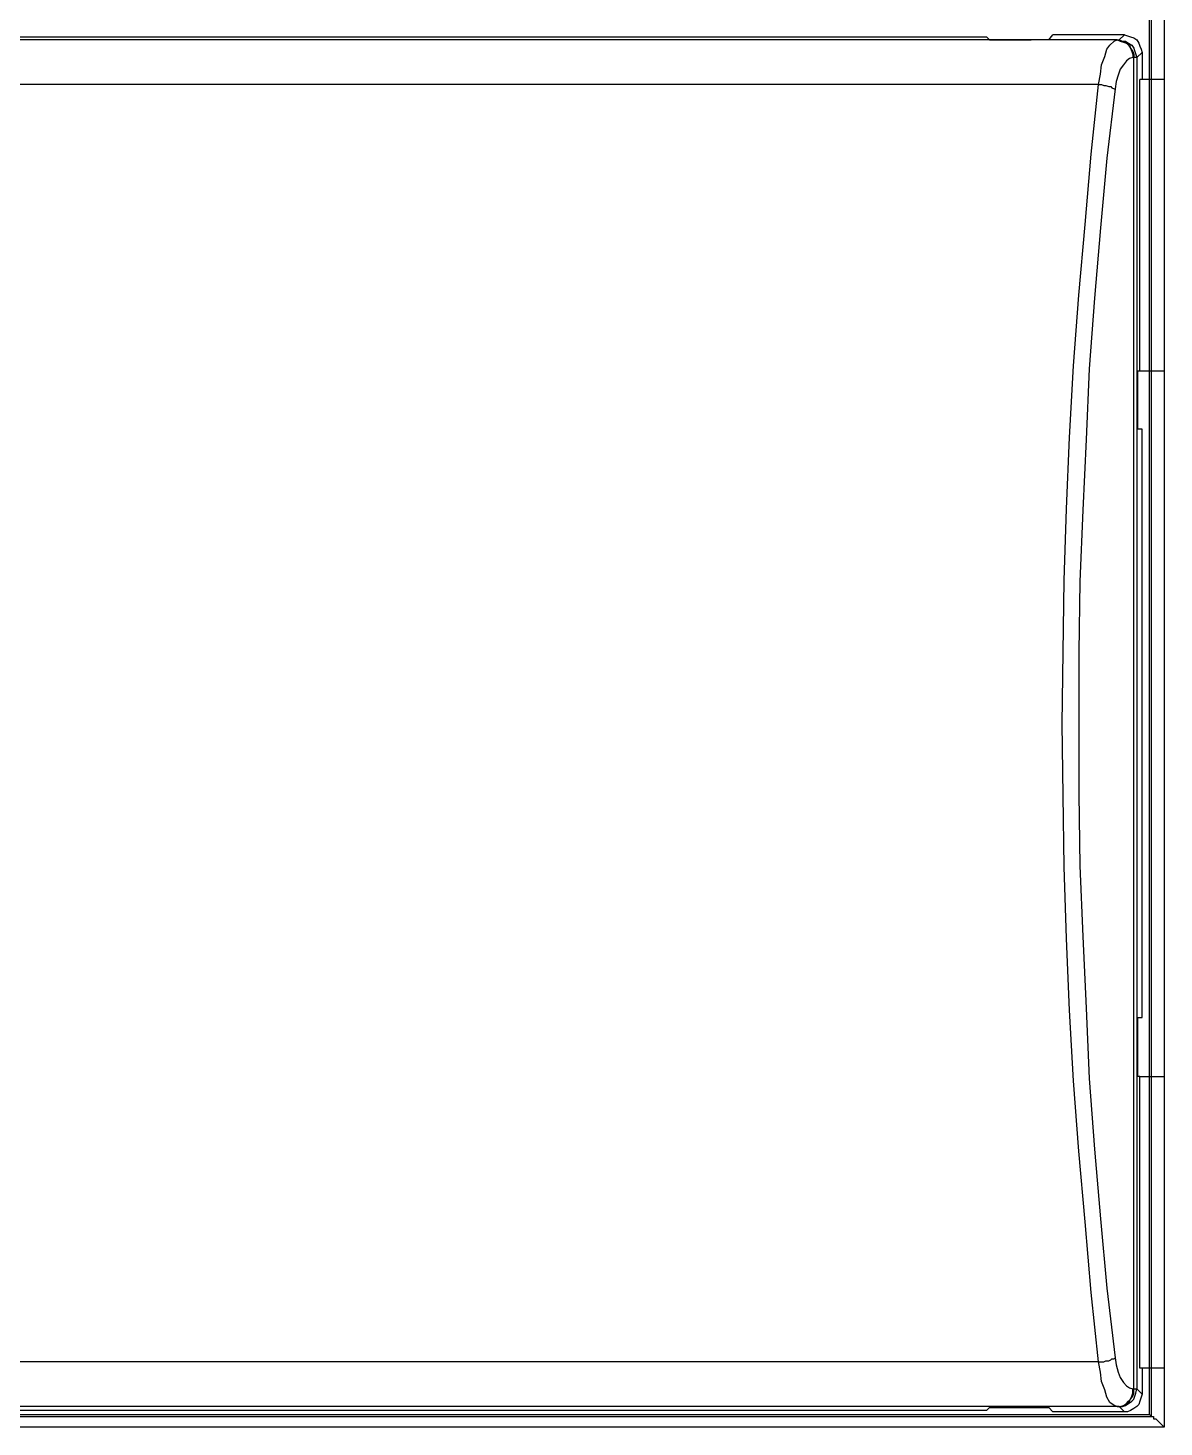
# Model space of a CAD drawing. Header units: centimetres. Extents: x -8.4 to 8.2, y -7.7 to 8.
# Drawn here: x -4.096 to -2.163, y -1.69 to 0.69 of the extents above; entities that cross this region are included whole.
import ezdxf

# ---------------------------------------------------------------- set-up
doc = ezdxf.new("R2010")
doc.units = ezdxf.units.CM
doc.header["$MEASUREMENT"] = 0
doc.layers.add('Layer 1', color=7, linetype='Continuous')

msp = doc.modelspace()

# ---------------------------------------------------------------- linework, layer by layer
at = {"layer": 'Layer 1', "lineweight": 25}
for points in [[(-2.16253, 5.45394), (-2.16253, 5.45394), (-2.16253, -1.68981), (-2.16253, -1.68981)], [(-2.18723, -1.66864), (-2.18723, -1.66864), (-2.18723, 5.43277), (-2.18723, 5.43277)], [(-2.1837, -1.67217), (-2.1837, -1.67217), (-2.1837, 5.4363), (-2.1837, 5.4363)], [(-2.16253, -1.68981), (-2.16253, -1.68981), (-6.02898, -1.68981), (-6.02898, -1.68981)], [(-6.01134, -1.67217), (-6.01134, -1.67217), (-2.1837, -1.67217), (-2.1837, -1.67217)], [(-6.00781, -1.66864), (-6.00781, -1.66864), (-2.18723, -1.66864), (-2.18723, -1.66864)], [(-2.18723, -1.66864), (-2.18723, -1.66864), (-2.1837, -1.67217), (-2.1837, -1.67217)]]:
    msp.add_open_spline(points, degree=3, dxfattribs=at)
at = {"layer": 'Layer 1', "color": 250, "lineweight": 25}
for points in [[(-2.24226, 0.66989), (-2.24226, 0.66989), (-5.94216, 0.66989), (-5.94216, 0.66989)], [(-5.71975, 0.67518), (-5.71975, 0.67518), (-2.46467, 0.67518), (-2.46467, 0.67518)], [(-2.46467, 0.67518), (-2.46467, 0.67518), (-2.45938, 0.66989), (-2.45938, 0.66989)], [(-2.45938, 0.66989), (-2.45938, 0.66989), (-2.38877, 0.66989), (-2.38877, 0.66989)], [(-2.35876, 0.66989), (-2.35876, 0.66989), (-2.3517, 0.67871), (-2.3517, 0.67871)], [(-2.2299, 0.67871), (-2.2299, 0.67871), (-2.3517, 0.67871), (-2.3517, 0.67871)], [(-2.24226, 0.66989), (-2.24226, 0.66989), (-2.24049, 0.66989), (-2.24049, 0.66989)], [(-2.23872, 0.66989), (-2.23872, 0.66989), (-2.2299, 0.67871), (-2.2299, 0.67871)], [(-2.19989, 0.64871), (-2.19989, 0.64871), (-2.20872, 0.63988), (-2.20872, 0.63988)], [(-2.19989, 0.64871), (-2.19989, 0.64871), (-2.19989, 0.60281), (-2.19989, 0.60281)], [(-2.21401, 0.63988), (-2.21401, 0.63988), (-2.21578, 0.63988), (-2.21578, 0.63988)], [(-2.21401, -1.6249), (-2.21401, -1.6249), (-2.21401, 0.63988), (-2.21401, 0.63988)], [(-2.20872, 0.63988), (-2.20872, 0.63988), (-2.20872, -1.6249), (-2.20872, -1.6249)], [(-2.20342, 0.10678), (-2.20342, 0.10678), (-2.20342, 0.60281), (-2.20342, 0.60281)], [(-2.16253, 0.60281), (-2.16253, 0.60281), (-2.20342, 0.60281), (-2.20342, 0.60281)], [(-2.27403, 0.59399), (-2.27403, 0.59399), (-5.91039, 0.59399), (-5.91039, 0.59399)], [(-2.20695, 0.10678), (-2.20695, 0.10678), (-2.20342, 0.10678), (-2.20342, 0.10678)], [(-2.20695, 0.00793), (-2.20695, 0.00793), (-2.20695, 0.10678), (-2.20695, 0.10678)], [(-2.20342, 0.10678), (-2.20342, 0.10678), (-2.16253, 0.10678), (-2.16253, 0.10678)], [(-2.19989, 0.00793), (-2.19989, 0.00793), (-2.20695, 0.00793), (-2.20695, 0.00793)], [(-2.19989, -0.99295), (-2.19989, -0.99295), (-2.19989, 0.00793), (-2.19989, 0.00793)], [(-2.20695, -0.99295), (-2.20695, -0.99295), (-2.19989, -0.99295), (-2.19989, -0.99295)], [(-2.20695, -1.09357), (-2.20695, -1.09357), (-2.20695, -0.99295), (-2.20695, -0.99295)], [(-2.20342, -1.09357), (-2.20342, -1.09357), (-2.20695, -1.09357), (-2.20695, -1.09357)], [(-2.20342, -1.5896), (-2.20342, -1.5896), (-2.20342, -1.09357), (-2.20342, -1.09357)], [(-2.20342, -1.09357), (-2.20342, -1.09357), (-2.16253, -1.09357), (-2.16253, -1.09357)], [(-2.27403, -1.57901), (-2.27403, -1.57901), (-5.91039, -1.57901), (-5.91039, -1.57901)], [(-2.16253, -1.5896), (-2.16253, -1.5896), (-2.20342, -1.5896), (-2.20342, -1.5896)], [(-2.19989, -1.5896), (-2.19989, -1.5896), (-2.19989, -1.63373), (-2.19989, -1.63373)], [(-2.21578, -1.6249), (-2.21578, -1.6249), (-2.21401, -1.6249), (-2.21401, -1.6249)], [(-2.20872, -1.6249), (-2.20872, -1.6249), (-2.19989, -1.63373), (-2.19989, -1.63373)], [(-2.24226, -1.65491), (-2.24226, -1.65491), (-5.94216, -1.65491), (-5.94216, -1.65491)], [(-2.46467, -1.66197), (-2.46467, -1.66197), (-5.71975, -1.66197), (-5.71975, -1.66197)], [(-2.46467, -1.66197), (-2.46467, -1.66197), (-2.45938, -1.65667), (-2.45938, -1.65667)], [(-2.45938, -1.65667), (-2.45938, -1.65667), (-2.38877, -1.65667), (-2.38877, -1.65667)], [(-2.3517, -1.66373), (-2.3517, -1.66373), (-2.35876, -1.65667), (-2.35876, -1.65667)], [(-2.2299, -1.66373), (-2.2299, -1.66373), (-2.3517, -1.66373), (-2.3517, -1.66373)], [(-2.24049, -1.65491), (-2.24049, -1.65491), (-2.24226, -1.65491), (-2.24226, -1.65491)], [(-2.2299, -1.66373), (-2.2299, -1.66373), (-2.23872, -1.65491), (-2.23872, -1.65491)]]:
    msp.add_open_spline(points, degree=3, dxfattribs=at)
for points, knots in [([(-2.35876, 0.66989), (-2.35876, 0.66989), (-2.35876, 0.66989), (-2.35876, 0.66989), (-2.35876, 0.66989), (-2.35876, 0.66989), (-2.36053, 0.66989), (-2.36053, 0.66989), (-2.36053, 0.66989), (-2.36053, 0.66989), (-2.36405, 0.66989), (-2.36405, 0.66989), (-2.36405, 0.66989), (-2.36405, 0.66989), (-2.36759, 0.66989), (-2.36759, 0.66989), (-2.36759, 0.66989), (-2.36759, 0.66989), (-2.37111, 0.66989), (-2.37111, 0.66989), (-2.37111, 0.66989), (-2.37111, 0.66989), (-2.37641, 0.66989), (-2.37641, 0.66989), (-2.37641, 0.66989), (-2.37641, 0.66989), (-2.38171, 0.66989), (-2.38171, 0.66989), (-2.38171, 0.66989), (-2.38171, 0.66989), (-2.38877, 0.66989), (-2.38877, 0.66989)], [0, 0, 0, 0, 0.1111111, 0.1111111, 0.1111111, 0.1111111, 0.2222222, 0.2222222, 0.2222222, 0.2222222, 0.3333333, 0.3333333, 0.3333333, 0.3333333, 0.4444444, 0.4444444, 0.4444444, 0.4444444, 0.5555556, 0.5555556, 0.5555556, 0.5555556, 0.6666667, 0.6666667, 0.6666667, 0.6666667, 0.7777778, 0.7777778, 0.7777778, 0.7777778, 1, 1, 1, 1]), ([(-2.27403, 0.59399), (-2.27403, 0.59399), (-2.2705, 0.61163), (-2.2705, 0.61163), (-2.2705, 0.61163), (-2.2705, 0.61163), (-2.26873, 0.62752), (-2.26873, 0.62752), (-2.26873, 0.62752), (-2.26873, 0.62752), (-2.26344, 0.64165), (-2.26344, 0.64165), (-2.26344, 0.64165), (-2.26344, 0.64165), (-2.2599, 0.654), (-2.2599, 0.654), (-2.2599, 0.654), (-2.2599, 0.654), (-2.25461, 0.66106), (-2.25461, 0.66106), (-2.25461, 0.66106), (-2.25461, 0.66106), (-2.24755, 0.66812), (-2.24755, 0.66812), (-2.24755, 0.66812), (-2.24755, 0.66812), (-2.24226, 0.66989), (-2.24226, 0.66989)], [0, 0, 0, 0, 0.125, 0.125, 0.125, 0.125, 0.25, 0.25, 0.25, 0.25, 0.375, 0.375, 0.375, 0.375, 0.5, 0.5, 0.5, 0.5, 0.625, 0.625, 0.625, 0.625, 0.75, 0.75, 0.75, 0.75, 1, 1, 1, 1]), ([(-2.24226, 0.66989), (-2.24226, 0.66989), (-2.23696, 0.66812), (-2.23696, 0.66812), (-2.23696, 0.66812), (-2.23696, 0.66812), (-2.23166, 0.66636), (-2.23166, 0.66636), (-2.23166, 0.66636), (-2.23166, 0.66636), (-2.22637, 0.66459), (-2.22637, 0.66459), (-2.22637, 0.66459), (-2.22637, 0.66459), (-2.22284, 0.66106), (-2.22284, 0.66106), (-2.22284, 0.66106), (-2.22284, 0.66106), (-2.2193, 0.65577), (-2.2193, 0.65577), (-2.2193, 0.65577), (-2.2193, 0.65577), (-2.21754, 0.65047), (-2.21754, 0.65047), (-2.21754, 0.65047), (-2.21754, 0.65047), (-2.21578, 0.64517), (-2.21578, 0.64517), (-2.21578, 0.64517), (-2.21578, 0.64517), (-2.21578, 0.63988), (-2.21578, 0.63988)], [0, 0, 0, 0, 0.1111111, 0.1111111, 0.1111111, 0.1111111, 0.2222222, 0.2222222, 0.2222222, 0.2222222, 0.3333333, 0.3333333, 0.3333333, 0.3333333, 0.4444444, 0.4444444, 0.4444444, 0.4444444, 0.5555556, 0.5555556, 0.5555556, 0.5555556, 0.6666667, 0.6666667, 0.6666667, 0.6666667, 0.7777778, 0.7777778, 0.7777778, 0.7777778, 1, 1, 1, 1]), ([(-2.24049, 0.66989), (-2.24049, 0.66989), (-2.23519, 0.66812), (-2.23519, 0.66812), (-2.23519, 0.66812), (-2.23519, 0.66812), (-2.2299, 0.66636), (-2.2299, 0.66636), (-2.2299, 0.66636), (-2.2299, 0.66636), (-2.22637, 0.66459), (-2.22637, 0.66459), (-2.22637, 0.66459), (-2.22637, 0.66459), (-2.22107, 0.66106), (-2.22107, 0.66106), (-2.22107, 0.66106), (-2.22107, 0.66106), (-2.2193, 0.65577), (-2.2193, 0.65577), (-2.2193, 0.65577), (-2.2193, 0.65577), (-2.21578, 0.65047), (-2.21578, 0.65047), (-2.21578, 0.65047), (-2.21578, 0.65047), (-2.21401, 0.64517), (-2.21401, 0.64517), (-2.21401, 0.64517), (-2.21401, 0.64517), (-2.21401, 0.63988), (-2.21401, 0.63988)], [0, 0, 0, 0, 0.1111111, 0.1111111, 0.1111111, 0.1111111, 0.2222222, 0.2222222, 0.2222222, 0.2222222, 0.3333333, 0.3333333, 0.3333333, 0.3333333, 0.4444444, 0.4444444, 0.4444444, 0.4444444, 0.5555556, 0.5555556, 0.5555556, 0.5555556, 0.6666667, 0.6666667, 0.6666667, 0.6666667, 0.7777778, 0.7777778, 0.7777778, 0.7777778, 1, 1, 1, 1]), ([(-2.24049, 0.66989), (-2.24049, 0.66989), (-2.24049, 0.66989), (-2.24049, 0.66989), (-2.24049, 0.66989), (-2.24049, 0.66989), (-2.23872, 0.66989), (-2.23872, 0.66989)], [0, 0, 0, 0, 0.3333333, 0.3333333, 0.3333333, 0.3333333, 1, 1, 1, 1]), ([(-2.23872, 0.66989), (-2.23872, 0.66989), (-2.23343, 0.66812), (-2.23343, 0.66812), (-2.23343, 0.66812), (-2.23343, 0.66812), (-2.22813, 0.66812), (-2.22813, 0.66812), (-2.22813, 0.66812), (-2.22813, 0.66812), (-2.22284, 0.66459), (-2.22284, 0.66459), (-2.22284, 0.66459), (-2.22284, 0.66459), (-2.21754, 0.66106), (-2.21754, 0.66106), (-2.21754, 0.66106), (-2.21754, 0.66106), (-2.21401, 0.65577), (-2.21401, 0.65577), (-2.21401, 0.65577), (-2.21401, 0.65577), (-2.21224, 0.65047), (-2.21224, 0.65047), (-2.21224, 0.65047), (-2.21224, 0.65047), (-2.21048, 0.64517), (-2.21048, 0.64517), (-2.21048, 0.64517), (-2.21048, 0.64517), (-2.20872, 0.63988), (-2.20872, 0.63988)], [0, 0, 0, 0, 0.1111111, 0.1111111, 0.1111111, 0.1111111, 0.2222222, 0.2222222, 0.2222222, 0.2222222, 0.3333333, 0.3333333, 0.3333333, 0.3333333, 0.4444444, 0.4444444, 0.4444444, 0.4444444, 0.5555556, 0.5555556, 0.5555556, 0.5555556, 0.6666667, 0.6666667, 0.6666667, 0.6666667, 0.7777778, 0.7777778, 0.7777778, 0.7777778, 1, 1, 1, 1]), ([(-2.2299, 0.67871), (-2.2299, 0.67871), (-2.2246, 0.67695), (-2.2246, 0.67695), (-2.2246, 0.67695), (-2.2246, 0.67695), (-2.2193, 0.67518), (-2.2193, 0.67518), (-2.2193, 0.67518), (-2.2193, 0.67518), (-2.21401, 0.67342), (-2.21401, 0.67342), (-2.21401, 0.67342), (-2.21401, 0.67342), (-2.20872, 0.66989), (-2.20872, 0.66989), (-2.20872, 0.66989), (-2.20872, 0.66989), (-2.20518, 0.66459), (-2.20518, 0.66459), (-2.20518, 0.66459), (-2.20518, 0.66459), (-2.20342, 0.6593), (-2.20342, 0.6593), (-2.20342, 0.6593), (-2.20342, 0.6593), (-2.20166, 0.654), (-2.20166, 0.654), (-2.20166, 0.654), (-2.20166, 0.654), (-2.19989, 0.64871), (-2.19989, 0.64871)], [0, 0, 0, 0, 0.1111111, 0.1111111, 0.1111111, 0.1111111, 0.2222222, 0.2222222, 0.2222222, 0.2222222, 0.3333333, 0.3333333, 0.3333333, 0.3333333, 0.4444444, 0.4444444, 0.4444444, 0.4444444, 0.5555556, 0.5555556, 0.5555556, 0.5555556, 0.6666667, 0.6666667, 0.6666667, 0.6666667, 0.7777778, 0.7777778, 0.7777778, 0.7777778, 1, 1, 1, 1]), ([(-2.21578, 0.63988), (-2.21578, 0.63988), (-2.22107, 0.63811), (-2.22107, 0.63811), (-2.22107, 0.63811), (-2.22107, 0.63811), (-2.22637, 0.63458), (-2.22637, 0.63458), (-2.22637, 0.63458), (-2.22637, 0.63458), (-2.23166, 0.62752), (-2.23166, 0.62752), (-2.23166, 0.62752), (-2.23166, 0.62752), (-2.23696, 0.62046), (-2.23696, 0.62046), (-2.23696, 0.62046), (-2.23696, 0.62046), (-2.24049, 0.60987), (-2.24049, 0.60987), (-2.24049, 0.60987), (-2.24049, 0.60987), (-2.24402, 0.59928), (-2.24402, 0.59928), (-2.24402, 0.59928), (-2.24402, 0.59928), (-2.24578, 0.58692), (-2.24578, 0.58692)], [0, 0, 0, 0, 0.125, 0.125, 0.125, 0.125, 0.25, 0.25, 0.25, 0.25, 0.375, 0.375, 0.375, 0.375, 0.5, 0.5, 0.5, 0.5, 0.625, 0.625, 0.625, 0.625, 0.75, 0.75, 0.75, 0.75, 1, 1, 1, 1]), ([(-2.20872, 0.63988), (-2.20872, 0.63988), (-2.21048, 0.63988), (-2.21048, 0.63988), (-2.21048, 0.63988), (-2.21048, 0.63988), (-2.21401, 0.63988), (-2.21401, 0.63988)], [0, 0, 0, 0, 0.3333333, 0.3333333, 0.3333333, 0.3333333, 1, 1, 1, 1]), ([(-2.27403, -1.57901), (-2.27403, -1.57901), (-2.28638, -1.46074), (-2.28638, -1.46074), (-2.28638, -1.46074), (-2.28638, -1.46074), (-2.29698, -1.3407), (-2.29698, -1.3407), (-2.29698, -1.3407), (-2.29698, -1.3407), (-2.30757, -1.22067), (-2.30757, -1.22067), (-2.30757, -1.22067), (-2.30757, -1.22067), (-2.31639, -1.10063), (-2.31639, -1.10063), (-2.31639, -1.10063), (-2.31639, -1.10063), (-2.32345, -0.98059), (-2.32345, -0.98059), (-2.32345, -0.98059), (-2.32345, -0.98059), (-2.32875, -0.8588), (-2.32875, -0.8588), (-2.32875, -0.8588), (-2.32875, -0.8588), (-2.33228, -0.73699), (-2.33228, -0.73699), (-2.33228, -0.73699), (-2.33228, -0.73699), (-2.33405, -0.61519), (-2.33405, -0.61519), (-2.33405, -0.61519), (-2.33405, -0.61519), (-2.33581, -0.4934), (-2.33581, -0.4934), (-2.33581, -0.4934), (-2.33581, -0.4934), (-2.33405, -0.37159), (-2.33405, -0.37159), (-2.33405, -0.37159), (-2.33405, -0.37159), (-2.33228, -0.24979), (-2.33228, -0.24979), (-2.33228, -0.24979), (-2.33228, -0.24979), (-2.32875, -0.12799), (-2.32875, -0.12799), (-2.32875, -0.12799), (-2.32875, -0.12799), (-2.32345, -0.00619), (-2.32345, -0.00619), (-2.32345, -0.00619), (-2.32345, -0.00619), (-2.31639, 0.11561), (-2.31639, 0.11561), (-2.31639, 0.11561), (-2.31639, 0.11561), (-2.30757, 0.23565), (-2.30757, 0.23565), (-2.30757, 0.23565), (-2.30757, 0.23565), (-2.29698, 0.35568), (-2.29698, 0.35568), (-2.29698, 0.35568), (-2.29698, 0.35568), (-2.28638, 0.47571), (-2.28638, 0.47571), (-2.28638, 0.47571), (-2.28638, 0.47571), (-2.27403, 0.59399), (-2.27403, 0.59399)], [0, 0, 0, 0, 0.0526316, 0.0526316, 0.0526316, 0.0526316, 0.1052632, 0.1052632, 0.1052632, 0.1052632, 0.1578947, 0.1578947, 0.1578947, 0.1578947, 0.2105263, 0.2105263, 0.2105263, 0.2105263, 0.2631579, 0.2631579, 0.2631579, 0.2631579, 0.3157895, 0.3157895, 0.3157895, 0.3157895, 0.3684211, 0.3684211, 0.3684211, 0.3684211, 0.4210526, 0.4210526, 0.4210526, 0.4210526, 0.4736842, 0.4736842, 0.4736842, 0.4736842, 0.5263158, 0.5263158, 0.5263158, 0.5263158, 0.5789474, 0.5789474, 0.5789474, 0.5789474, 0.6315789, 0.6315789, 0.6315789, 0.6315789, 0.6842105, 0.6842105, 0.6842105, 0.6842105, 0.7368421, 0.7368421, 0.7368421, 0.7368421, 0.7894737, 0.7894737, 0.7894737, 0.7894737, 0.8421053, 0.8421053, 0.8421053, 0.8421053, 0.8947368, 0.8947368, 0.8947368, 0.8947368, 1, 1, 1, 1]), ([(-2.24578, 0.58692), (-2.24578, 0.58692), (-2.2599, 0.46865), (-2.2599, 0.46865), (-2.2599, 0.46865), (-2.2599, 0.46865), (-2.2705, 0.35038), (-2.2705, 0.35038), (-2.2705, 0.35038), (-2.2705, 0.35038), (-2.28109, 0.23035), (-2.28109, 0.23035), (-2.28109, 0.23035), (-2.28109, 0.23035), (-2.28992, 0.11031), (-2.28992, 0.11031), (-2.28992, 0.11031), (-2.28992, 0.11031), (-2.29521, -0.00972), (-2.29521, -0.00972), (-2.29521, -0.00972), (-2.29521, -0.00972), (-2.3005, -0.12976), (-2.3005, -0.12976), (-2.3005, -0.12976), (-2.3005, -0.12976), (-2.3058, -0.25156), (-2.3058, -0.25156), (-2.3058, -0.25156), (-2.3058, -0.25156), (-2.30757, -0.37159), (-2.30757, -0.37159), (-2.30757, -0.37159), (-2.30757, -0.37159), (-2.30757, -0.4934), (-2.30757, -0.4934), (-2.30757, -0.4934), (-2.30757, -0.4934), (-2.30757, -0.61343), (-2.30757, -0.61343), (-2.30757, -0.61343), (-2.30757, -0.61343), (-2.3058, -0.73523), (-2.3058, -0.73523), (-2.3058, -0.73523), (-2.3058, -0.73523), (-2.3005, -0.85526), (-2.3005, -0.85526), (-2.3005, -0.85526), (-2.3005, -0.85526), (-2.29521, -0.97707), (-2.29521, -0.97707), (-2.29521, -0.97707), (-2.29521, -0.97707), (-2.28992, -1.0971), (-2.28992, -1.0971), (-2.28992, -1.0971), (-2.28992, -1.0971), (-2.28109, -1.21713), (-2.28109, -1.21713), (-2.28109, -1.21713), (-2.28109, -1.21713), (-2.2705, -1.33541), (-2.2705, -1.33541), (-2.2705, -1.33541), (-2.2705, -1.33541), (-2.2599, -1.45368), (-2.2599, -1.45368), (-2.2599, -1.45368), (-2.2599, -1.45368), (-2.24578, -1.57195), (-2.24578, -1.57195)], [0, 0, 0, 0, 0.0526316, 0.0526316, 0.0526316, 0.0526316, 0.1052632, 0.1052632, 0.1052632, 0.1052632, 0.1578947, 0.1578947, 0.1578947, 0.1578947, 0.2105263, 0.2105263, 0.2105263, 0.2105263, 0.2631579, 0.2631579, 0.2631579, 0.2631579, 0.3157895, 0.3157895, 0.3157895, 0.3157895, 0.3684211, 0.3684211, 0.3684211, 0.3684211, 0.4210526, 0.4210526, 0.4210526, 0.4210526, 0.4736842, 0.4736842, 0.4736842, 0.4736842, 0.5263158, 0.5263158, 0.5263158, 0.5263158, 0.5789474, 0.5789474, 0.5789474, 0.5789474, 0.6315789, 0.6315789, 0.6315789, 0.6315789, 0.6842105, 0.6842105, 0.6842105, 0.6842105, 0.7368421, 0.7368421, 0.7368421, 0.7368421, 0.7894737, 0.7894737, 0.7894737, 0.7894737, 0.8421053, 0.8421053, 0.8421053, 0.8421053, 0.8947368, 0.8947368, 0.8947368, 0.8947368, 1, 1, 1, 1]), ([(-2.27403, 0.59399), (-2.27403, 0.59399), (-2.26873, 0.59399), (-2.26873, 0.59399), (-2.26873, 0.59399), (-2.26873, 0.59399), (-2.2652, 0.59222), (-2.2652, 0.59222), (-2.2652, 0.59222), (-2.2652, 0.59222), (-2.26167, 0.59222), (-2.26167, 0.59222), (-2.26167, 0.59222), (-2.26167, 0.59222), (-2.25638, 0.59045), (-2.25638, 0.59045), (-2.25638, 0.59045), (-2.25638, 0.59045), (-2.25284, 0.59045), (-2.25284, 0.59045), (-2.25284, 0.59045), (-2.25284, 0.59045), (-2.25108, 0.58869), (-2.25108, 0.58869), (-2.25108, 0.58869), (-2.25108, 0.58869), (-2.24755, 0.58692), (-2.24755, 0.58692), (-2.24755, 0.58692), (-2.24755, 0.58692), (-2.24578, 0.58692), (-2.24578, 0.58692)], [0, 0, 0, 0, 0.1111111, 0.1111111, 0.1111111, 0.1111111, 0.2222222, 0.2222222, 0.2222222, 0.2222222, 0.3333333, 0.3333333, 0.3333333, 0.3333333, 0.4444444, 0.4444444, 0.4444444, 0.4444444, 0.5555556, 0.5555556, 0.5555556, 0.5555556, 0.6666667, 0.6666667, 0.6666667, 0.6666667, 0.7777778, 0.7777778, 0.7777778, 0.7777778, 1, 1, 1, 1]), ([(-2.27403, -1.57901), (-2.27403, -1.57901), (-2.26873, -1.57901), (-2.26873, -1.57901), (-2.26873, -1.57901), (-2.26873, -1.57901), (-2.2652, -1.57901), (-2.2652, -1.57901), (-2.2652, -1.57901), (-2.2652, -1.57901), (-2.26167, -1.57724), (-2.26167, -1.57724), (-2.26167, -1.57724), (-2.26167, -1.57724), (-2.25638, -1.57724), (-2.25638, -1.57724), (-2.25638, -1.57724), (-2.25638, -1.57724), (-2.25284, -1.57547), (-2.25284, -1.57547), (-2.25284, -1.57547), (-2.25284, -1.57547), (-2.25108, -1.57371), (-2.25108, -1.57371), (-2.25108, -1.57371), (-2.25108, -1.57371), (-2.24755, -1.57371), (-2.24755, -1.57371), (-2.24755, -1.57371), (-2.24755, -1.57371), (-2.24578, -1.57195), (-2.24578, -1.57195)], [0, 0, 0, 0, 0.1111111, 0.1111111, 0.1111111, 0.1111111, 0.2222222, 0.2222222, 0.2222222, 0.2222222, 0.3333333, 0.3333333, 0.3333333, 0.3333333, 0.4444444, 0.4444444, 0.4444444, 0.4444444, 0.5555556, 0.5555556, 0.5555556, 0.5555556, 0.6666667, 0.6666667, 0.6666667, 0.6666667, 0.7777778, 0.7777778, 0.7777778, 0.7777778, 1, 1, 1, 1]), ([(-2.24226, -1.65491), (-2.24226, -1.65491), (-2.24755, -1.65315), (-2.24755, -1.65315), (-2.24755, -1.65315), (-2.24755, -1.65315), (-2.25461, -1.64785), (-2.25461, -1.64785), (-2.25461, -1.64785), (-2.25461, -1.64785), (-2.2599, -1.63902), (-2.2599, -1.63902), (-2.2599, -1.63902), (-2.2599, -1.63902), (-2.26344, -1.62667), (-2.26344, -1.62667), (-2.26344, -1.62667), (-2.26344, -1.62667), (-2.26873, -1.61255), (-2.26873, -1.61255), (-2.26873, -1.61255), (-2.26873, -1.61255), (-2.2705, -1.59666), (-2.2705, -1.59666), (-2.2705, -1.59666), (-2.2705, -1.59666), (-2.27403, -1.57901), (-2.27403, -1.57901)], [0, 0, 0, 0, 0.125, 0.125, 0.125, 0.125, 0.25, 0.25, 0.25, 0.25, 0.375, 0.375, 0.375, 0.375, 0.5, 0.5, 0.5, 0.5, 0.625, 0.625, 0.625, 0.625, 0.75, 0.75, 0.75, 0.75, 1, 1, 1, 1]), ([(-2.24578, -1.57195), (-2.24578, -1.57195), (-2.24402, -1.5843), (-2.24402, -1.5843), (-2.24402, -1.5843), (-2.24402, -1.5843), (-2.24049, -1.59666), (-2.24049, -1.59666), (-2.24049, -1.59666), (-2.24049, -1.59666), (-2.23696, -1.60549), (-2.23696, -1.60549), (-2.23696, -1.60549), (-2.23696, -1.60549), (-2.23166, -1.61431), (-2.23166, -1.61431), (-2.23166, -1.61431), (-2.23166, -1.61431), (-2.22637, -1.61961), (-2.22637, -1.61961), (-2.22637, -1.61961), (-2.22637, -1.61961), (-2.22107, -1.62313), (-2.22107, -1.62313), (-2.22107, -1.62313), (-2.22107, -1.62313), (-2.21578, -1.6249), (-2.21578, -1.6249)], [0, 0, 0, 0, 0.125, 0.125, 0.125, 0.125, 0.25, 0.25, 0.25, 0.25, 0.375, 0.375, 0.375, 0.375, 0.5, 0.5, 0.5, 0.5, 0.625, 0.625, 0.625, 0.625, 0.75, 0.75, 0.75, 0.75, 1, 1, 1, 1]), ([(-2.24226, -1.65491), (-2.24226, -1.65491), (-2.23696, -1.65491), (-2.23696, -1.65491), (-2.23696, -1.65491), (-2.23696, -1.65491), (-2.23166, -1.65315), (-2.23166, -1.65315), (-2.23166, -1.65315), (-2.23166, -1.65315), (-2.22637, -1.64961), (-2.22637, -1.64961), (-2.22637, -1.64961), (-2.22637, -1.64961), (-2.22284, -1.64608), (-2.22284, -1.64608), (-2.22284, -1.64608), (-2.22284, -1.64608), (-2.2193, -1.64255), (-2.2193, -1.64255), (-2.2193, -1.64255), (-2.2193, -1.64255), (-2.21754, -1.63726), (-2.21754, -1.63726), (-2.21754, -1.63726), (-2.21754, -1.63726), (-2.21578, -1.63196), (-2.21578, -1.63196), (-2.21578, -1.63196), (-2.21578, -1.63196), (-2.21578, -1.6249), (-2.21578, -1.6249)], [0, 0, 0, 0, 0.1111111, 0.1111111, 0.1111111, 0.1111111, 0.2222222, 0.2222222, 0.2222222, 0.2222222, 0.3333333, 0.3333333, 0.3333333, 0.3333333, 0.4444444, 0.4444444, 0.4444444, 0.4444444, 0.5555556, 0.5555556, 0.5555556, 0.5555556, 0.6666667, 0.6666667, 0.6666667, 0.6666667, 0.7777778, 0.7777778, 0.7777778, 0.7777778, 1, 1, 1, 1]), ([(-2.24049, -1.65491), (-2.24049, -1.65491), (-2.23519, -1.65491), (-2.23519, -1.65491), (-2.23519, -1.65491), (-2.23519, -1.65491), (-2.2299, -1.65315), (-2.2299, -1.65315), (-2.2299, -1.65315), (-2.2299, -1.65315), (-2.22637, -1.64961), (-2.22637, -1.64961), (-2.22637, -1.64961), (-2.22637, -1.64961), (-2.22107, -1.64608), (-2.22107, -1.64608), (-2.22107, -1.64608), (-2.22107, -1.64608), (-2.2193, -1.64255), (-2.2193, -1.64255), (-2.2193, -1.64255), (-2.2193, -1.64255), (-2.21578, -1.63726), (-2.21578, -1.63726), (-2.21578, -1.63726), (-2.21578, -1.63726), (-2.21401, -1.63196), (-2.21401, -1.63196), (-2.21401, -1.63196), (-2.21401, -1.63196), (-2.21401, -1.6249), (-2.21401, -1.6249)], [0, 0, 0, 0, 0.1111111, 0.1111111, 0.1111111, 0.1111111, 0.2222222, 0.2222222, 0.2222222, 0.2222222, 0.3333333, 0.3333333, 0.3333333, 0.3333333, 0.4444444, 0.4444444, 0.4444444, 0.4444444, 0.5555556, 0.5555556, 0.5555556, 0.5555556, 0.6666667, 0.6666667, 0.6666667, 0.6666667, 0.7777778, 0.7777778, 0.7777778, 0.7777778, 1, 1, 1, 1]), ([(-2.23872, -1.65491), (-2.23872, -1.65491), (-2.23343, -1.65491), (-2.23343, -1.65491), (-2.23343, -1.65491), (-2.23343, -1.65491), (-2.22813, -1.65315), (-2.22813, -1.65315), (-2.22813, -1.65315), (-2.22813, -1.65315), (-2.22284, -1.64961), (-2.22284, -1.64961), (-2.22284, -1.64961), (-2.22284, -1.64961), (-2.21754, -1.64608), (-2.21754, -1.64608), (-2.21754, -1.64608), (-2.21754, -1.64608), (-2.21401, -1.64255), (-2.21401, -1.64255), (-2.21401, -1.64255), (-2.21401, -1.64255), (-2.21224, -1.63726), (-2.21224, -1.63726), (-2.21224, -1.63726), (-2.21224, -1.63726), (-2.21048, -1.63196), (-2.21048, -1.63196), (-2.21048, -1.63196), (-2.21048, -1.63196), (-2.20872, -1.6249), (-2.20872, -1.6249)], [0, 0, 0, 0, 0.1111111, 0.1111111, 0.1111111, 0.1111111, 0.2222222, 0.2222222, 0.2222222, 0.2222222, 0.3333333, 0.3333333, 0.3333333, 0.3333333, 0.4444444, 0.4444444, 0.4444444, 0.4444444, 0.5555556, 0.5555556, 0.5555556, 0.5555556, 0.6666667, 0.6666667, 0.6666667, 0.6666667, 0.7777778, 0.7777778, 0.7777778, 0.7777778, 1, 1, 1, 1]), ([(-2.19989, -1.63373), (-2.19989, -1.63373), (-2.20166, -1.63902), (-2.20166, -1.63902), (-2.20166, -1.63902), (-2.20166, -1.63902), (-2.20342, -1.64608), (-2.20342, -1.64608), (-2.20342, -1.64608), (-2.20342, -1.64608), (-2.20518, -1.65138), (-2.20518, -1.65138), (-2.20518, -1.65138), (-2.20518, -1.65138), (-2.20872, -1.65491), (-2.20872, -1.65491), (-2.20872, -1.65491), (-2.20872, -1.65491), (-2.21401, -1.65844), (-2.21401, -1.65844), (-2.21401, -1.65844), (-2.21401, -1.65844), (-2.2193, -1.66197), (-2.2193, -1.66197), (-2.2193, -1.66197), (-2.2193, -1.66197), (-2.2246, -1.66373), (-2.2246, -1.66373), (-2.2246, -1.66373), (-2.2246, -1.66373), (-2.2299, -1.66373), (-2.2299, -1.66373)], [0, 0, 0, 0, 0.1111111, 0.1111111, 0.1111111, 0.1111111, 0.2222222, 0.2222222, 0.2222222, 0.2222222, 0.3333333, 0.3333333, 0.3333333, 0.3333333, 0.4444444, 0.4444444, 0.4444444, 0.4444444, 0.5555556, 0.5555556, 0.5555556, 0.5555556, 0.6666667, 0.6666667, 0.6666667, 0.6666667, 0.7777778, 0.7777778, 0.7777778, 0.7777778, 1, 1, 1, 1]), ([(-2.21401, -1.6249), (-2.21401, -1.6249), (-2.21048, -1.6249), (-2.21048, -1.6249), (-2.21048, -1.6249), (-2.21048, -1.6249), (-2.20872, -1.6249), (-2.20872, -1.6249)], [0, 0, 0, 0, 0.3333333, 0.3333333, 0.3333333, 0.3333333, 1, 1, 1, 1]), ([(-2.38877, -1.65667), (-2.38877, -1.65667), (-2.38171, -1.65667), (-2.38171, -1.65667), (-2.38171, -1.65667), (-2.38171, -1.65667), (-2.37641, -1.65667), (-2.37641, -1.65667), (-2.37641, -1.65667), (-2.37641, -1.65667), (-2.37111, -1.65667), (-2.37111, -1.65667), (-2.37111, -1.65667), (-2.37111, -1.65667), (-2.36759, -1.65667), (-2.36759, -1.65667), (-2.36759, -1.65667), (-2.36759, -1.65667), (-2.36405, -1.65667), (-2.36405, -1.65667), (-2.36405, -1.65667), (-2.36405, -1.65667), (-2.36053, -1.65667), (-2.36053, -1.65667), (-2.36053, -1.65667), (-2.36053, -1.65667), (-2.35876, -1.65667), (-2.35876, -1.65667)], [0, 0, 0, 0, 0.125, 0.125, 0.125, 0.125, 0.25, 0.25, 0.25, 0.25, 0.375, 0.375, 0.375, 0.375, 0.5, 0.5, 0.5, 0.5, 0.625, 0.625, 0.625, 0.625, 0.75, 0.75, 0.75, 0.75, 1, 1, 1, 1]), ([(-2.23872, -1.65491), (-2.23872, -1.65491), (-2.23872, -1.65491), (-2.23872, -1.65491), (-2.23872, -1.65491), (-2.23872, -1.65491), (-2.24049, -1.65491), (-2.24049, -1.65491)], [0, 0, 0, 0, 0.3333333, 0.3333333, 0.3333333, 0.3333333, 1, 1, 1, 1])]:
    msp.add_open_spline(points, degree=3, knots=knots, dxfattribs=at)
at = {"layer": 'Layer 1', "lineweight": 25}
msp.add_open_spline([(-2.1837, -1.67217), (-2.1837, -1.67217), (-2.1837, -1.67217), (-2.1837, -1.67217), (-2.1837, -1.67217), (-2.1837, -1.67217), (-2.18017, -1.67217), (-2.18017, -1.67217), (-2.18017, -1.67217), (-2.18017, -1.67217), (-2.18017, -1.6757), (-2.18017, -1.6757), (-2.18017, -1.6757), (-2.18017, -1.6757), (-2.17664, -1.6757), (-2.17664, -1.6757), (-2.17664, -1.6757), (-2.17664, -1.6757), (-2.17311, -1.67923), (-2.17311, -1.67923), (-2.17311, -1.67923), (-2.17311, -1.67923), (-2.16959, -1.68275), (-2.16959, -1.68275), (-2.16959, -1.68275), (-2.16959, -1.68275), (-2.16606, -1.68628), (-2.16606, -1.68628), (-2.16606, -1.68628), (-2.16606, -1.68628), (-2.16253, -1.68981), (-2.16253, -1.68981)], degree=3, knots=[0, 0, 0, 0, 0.1111111, 0.1111111, 0.1111111, 0.1111111, 0.2222222, 0.2222222, 0.2222222, 0.2222222, 0.3333333, 0.3333333, 0.3333333, 0.3333333, 0.4444444, 0.4444444, 0.4444444, 0.4444444, 0.5555556, 0.5555556, 0.5555556, 0.5555556, 0.6666667, 0.6666667, 0.6666667, 0.6666667, 0.7777778, 0.7777778, 0.7777778, 0.7777778, 1, 1, 1, 1], dxfattribs=at)

doc.saveas('drawing.dxf')
